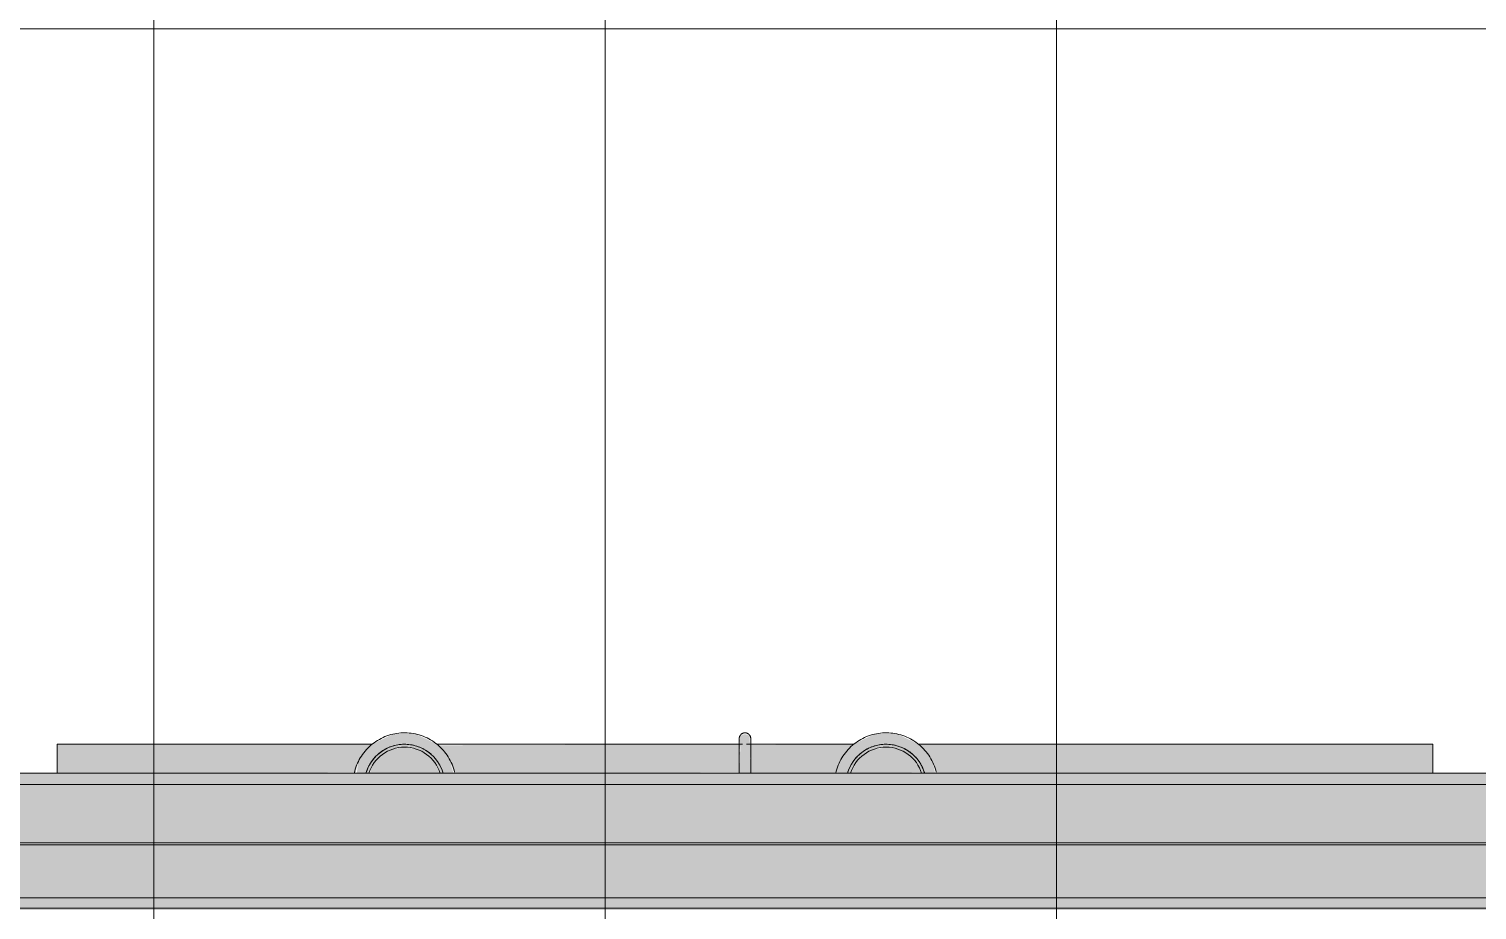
# Model space of a CAD drawing. Header units: inches. Extents: x 20426 to 92531, y -195 to 750.
# Drawn here: x 33708.1 to 33771.3, y 286.8 to 325.2 of the extents above; entities that cross this region are included whole.
import ezdxf

# ---------------------------------------------------------------- set-up
doc = ezdxf.new("R2010")
doc.units = ezdxf.units.IN
doc.header["$MEASUREMENT"] = 0
for name, color, linetype, lineweight in [('A-GLAZ-CWMG', 51, 'Continuous', 9), ('A-WALL-PATT', 111, 'Continuous', 13), ('Q-SPCQ', 91, 'Continuous', 9), ('S-BEAM', 12, 'Continuous', 9)]:
    doc.layers.add(name, color=color, linetype=linetype, lineweight=lineweight)

# ---------------------------------------------------------------- blocks, each defined once
blk = doc.blocks.new('Girt_Z - 8_D-V80-Elevation - North')
at = {"layer": 'S-BEAM'}
for points in [[(-22804.37, 292.25), (-22792.025, 292.25), (-22792.025, 292.732), (-25971.39, 292.732), (-25971.39, 292.25), (-22838.929, 292.25)], [(-25971.39, 289.883), (-22792.025, 289.883), (-22792.025, 292.25), (-25971.39, 292.25)], [(-24981.581, 289.695), (-22792.025, 289.72), (-22792.025, 289.883), (-25971.39, 289.883), (-25971.39, 289.695), (-24985.901, 289.695)], [(-24981.581, 289.62), (-22792.025, 289.658), (-22792.025, 289.695), (-25971.39, 289.658), (-25971.39, 289.62), (-24985.901, 289.62)], [(-24972.941, 287.301), (-22792.025, 287.301), (-22792.025, 289.62), (-25971.39, 289.62), (-25971.39, 287.301), (-24980.864, 287.301)], [(-22795.73, 286.852), (-22792.025, 286.852), (-22792.025, 287.301), (-25971.39, 287.301), (-25971.39, 286.852), (-22804.37, 286.852)], [(-24972.941, 286.768), (-22792.025, 286.768), (-22792.025, 286.852), (-25971.39, 286.852), (-25971.39, 286.768), (-24975.651, 286.768)]]:
    blk.add_hatch(color=256, dxfattribs=at).paths.add_polyline_path(points, flags=0)
for p, q in [((-25971.39, 292.732), (-22792.025, 292.732)), ((-25971.39, 292.25), (-22792.025, 292.25)), ((-25971.39, 289.695), (-22792.025, 289.695)), ((-25971.39, 289.62), (-22792.025, 289.62)), ((-25971.39, 287.301), (-22792.025, 287.301)), ((-25971.39, 286.852), (-22792.025, 286.852))]:
    blk.add_line(p, q, dxfattribs=at)
blk = doc.blocks.new('Basketball_Backstop-Performance_Sports_Systems-3103-Ceiling_Hung - 27_-0_ to 27_-11 7_8_-652462-Elevation - North')
at = {"layer": 'Q-SPCQ'}
for points in [[(-24928.676, 292.732), (-24928.472, 292.733), (-24928.655, 293.315), (-24929.209, 294.009), (-24930.111, 294.444), (-24931.112, 294.444), (-24932.015, 294.009), (-24932.639, 293.226), (-24932.692, 292.732), (-24932.289, 292.735), (-24932.019, 293.266), (-24931.701, 293.601), (-24931.356, 293.82), (-24930.869, 293.966), (-24930.612, 294), (-24929.986, 293.869), (-24929.56, 293.63), (-24929.292, 293.381), (-24929.017, 292.934), (-24928.921, 292.732), (-24928.737, 292.732)], [(-24911.29, 292.732), (-24911.02, 293.265), (-24910.759, 293.556), (-24910.356, 293.82), (-24909.863, 293.967), (-24909.41, 293.973), (-24908.962, 293.859), (-24908.592, 293.655), (-24908.342, 293.445), (-24908.042, 292.994), (-24907.921, 292.732), (-24907.472, 292.733), (-24907.584, 293.226), (-24908.209, 294.009), (-24909.111, 294.444), (-24910.112, 294.444), (-24911.015, 294.009), (-24911.639, 293.226), (-24911.737, 292.732), (-24911.302, 292.732)], [(-24932.174, 292.732), (-24932.156, 292.732), (-24932.019, 293.062), (-24931.761, 293.399), (-24931.424, 293.657), (-24931.032, 293.82), (-24930.612, 293.875), (-24930.191, 293.82), (-24929.743, 293.614), (-24929.463, 293.399), (-24929.204, 293.062), (-24929.049, 292.732), (-24928.933, 292.732), (-24929.096, 293.125), (-24929.374, 293.487), (-24929.743, 293.768), (-24930.159, 293.94), (-24930.612, 294), (-24931.065, 293.94), (-24931.487, 293.766), (-24931.849, 293.487), (-24932.127, 293.125), (-24932.29, 292.732)], [(-24911.156, 292.732), (-24911.019, 293.062), (-24910.761, 293.399), (-24910.424, 293.657), (-24910.032, 293.82), (-24909.612, 293.875), (-24909.191, 293.82), (-24908.799, 293.657), (-24908.463, 293.399), (-24908.143, 292.915), (-24908.049, 292.732), (-24907.933, 292.732), (-24908.143, 293.187), (-24908.374, 293.487), (-24908.737, 293.766), (-24909.159, 293.94), (-24909.612, 294), (-24910.065, 293.94), (-24910.487, 293.766), (-24910.849, 293.487), (-24911.127, 293.125), (-24911.29, 292.732), (-24911.174, 292.732)]]:
    blk.add_hatch(color=256, dxfattribs=at).paths.add_polyline_path(points, flags=0)
at = {"layer": 'Q-SPCQ', "flags": 128}
for points in [[(-24928.426, 292.785), (-24928.449, 292.872), (-24928.476, 292.958), (-24928.506, 293.043), (-24928.539, 293.126), (-24928.576, 293.208), (-24928.616, 293.289), (-24928.659, 293.368), (-24928.705, 293.445), (-24928.755, 293.52), (-24928.807, 293.594), (-24928.862, 293.665), (-24928.92, 293.734), (-24928.981, 293.8), (-24929.044, 293.864), (-24929.11, 293.925), (-24929.178, 293.984), (-24929.249, 294.04), (-24929.321, 294.093), (-24929.396, 294.143), (-24929.473, 294.19), (-24929.551, 294.234), (-24929.631, 294.275), (-24929.713, 294.313), (-24929.796, 294.347), (-24929.881, 294.378), (-24929.967, 294.406), (-24930.053, 294.43), (-24930.141, 294.45), (-24930.229, 294.467), (-24930.318, 294.481), (-24930.408, 294.491), (-24930.497, 294.497), (-24930.587, 294.5), (-24930.677, 294.499), (-24930.767, 294.495), (-24930.857, 294.487), (-24930.946, 294.475), (-24931.035, 294.46), (-24931.123, 294.441), (-24931.21, 294.419), (-24931.296, 294.393), (-24931.381, 294.364), (-24931.465, 294.332), (-24931.548, 294.296), (-24931.629, 294.257), (-24931.708, 294.215), (-24931.786, 294.169), (-24931.862, 294.121), (-24931.936, 294.069), (-24932.007, 294.015), (-24932.077, 293.957), (-24932.144, 293.898), (-24932.209, 293.835), (-24932.271, 293.77), (-24932.33, 293.702), (-24932.387, 293.632), (-24932.441, 293.56), (-24932.492, 293.486), (-24932.54, 293.41), (-24932.585, 293.332), (-24932.626, 293.252), (-24932.665, 293.171), (-24932.7, 293.088), (-24932.732, 293.004), (-24932.76, 292.918), (-24932.785, 292.832), (-24932.807, 292.745)], [(-24907.426, 292.785), (-24907.449, 292.872), (-24907.476, 292.958), (-24907.506, 293.043), (-24907.539, 293.126), (-24907.576, 293.208), (-24907.616, 293.289), (-24907.659, 293.368), (-24907.705, 293.445), (-24907.755, 293.52), (-24907.807, 293.594), (-24907.862, 293.665), (-24907.92, 293.734), (-24907.981, 293.8), (-24908.044, 293.864), (-24908.11, 293.925), (-24908.178, 293.984), (-24908.249, 294.04), (-24908.321, 294.093), (-24908.396, 294.143), (-24908.473, 294.19), (-24908.551, 294.234), (-24908.631, 294.275), (-24908.713, 294.313), (-24908.796, 294.347), (-24908.881, 294.378), (-24908.967, 294.406), (-24909.053, 294.43), (-24909.141, 294.45), (-24909.229, 294.467), (-24909.318, 294.481), (-24909.408, 294.491), (-24909.497, 294.497), (-24909.587, 294.5), (-24909.677, 294.499), (-24909.767, 294.495), (-24909.857, 294.487), (-24909.946, 294.475), (-24910.035, 294.46), (-24910.123, 294.441), (-24910.21, 294.419), (-24910.296, 294.393), (-24910.381, 294.364), (-24910.465, 294.332), (-24910.548, 294.296), (-24910.629, 294.257), (-24910.708, 294.215), (-24910.786, 294.169), (-24910.862, 294.121), (-24910.936, 294.069), (-24911.007, 294.015), (-24911.077, 293.957), (-24911.144, 293.898), (-24911.209, 293.835), (-24911.271, 293.77), (-24911.33, 293.702), (-24911.387, 293.632), (-24911.441, 293.56), (-24911.492, 293.486), (-24911.54, 293.41), (-24911.585, 293.332), (-24911.626, 293.252), (-24911.665, 293.171), (-24911.7, 293.088), (-24911.732, 293.004), (-24911.76, 292.918), (-24911.785, 292.832), (-24911.807, 292.745)], [(-24931.78, 293.553), (-24931.727, 293.599), (-24931.672, 293.642), (-24931.615, 293.684), (-24931.557, 293.723), (-24931.498, 293.759), (-24931.436, 293.793), (-24931.374, 293.825), (-24931.311, 293.854), (-24931.246, 293.881), (-24931.18, 293.905), (-24931.113, 293.927), (-24931.046, 293.945), (-24930.978, 293.961), (-24930.909, 293.975), (-24930.84, 293.985), (-24930.77, 293.993), (-24930.701, 293.998), (-24930.631, 294), (-24930.561, 293.999), (-24930.491, 293.996), (-24930.421, 293.99), (-24930.352, 293.981), (-24930.283, 293.969), (-24930.214, 293.954), (-24930.146, 293.937), (-24930.079, 293.917), (-24930.013, 293.894), (-24929.948, 293.869), (-24929.883, 293.841), (-24929.82, 293.811), (-24929.759, 293.778)], [(-24929.698, 293.743), (-24929.639, 293.705), (-24929.582, 293.665), (-24929.526, 293.623), (-24929.472, 293.578), (-24929.42, 293.531)], [(-24910.78, 293.553), (-24910.727, 293.599), (-24910.672, 293.642), (-24910.615, 293.684), (-24910.557, 293.723), (-24910.498, 293.759), (-24910.436, 293.793), (-24910.374, 293.825), (-24910.311, 293.854), (-24910.246, 293.881), (-24910.18, 293.905), (-24910.113, 293.927), (-24910.046, 293.945), (-24909.978, 293.961), (-24909.909, 293.975), (-24909.84, 293.985), (-24909.77, 293.993), (-24909.701, 293.998), (-24909.631, 294), (-24909.561, 293.999), (-24909.491, 293.996), (-24909.421, 293.99), (-24909.352, 293.981), (-24909.283, 293.969), (-24909.214, 293.954), (-24909.146, 293.937), (-24909.079, 293.917), (-24909.013, 293.894), (-24908.948, 293.869), (-24908.883, 293.841), (-24908.82, 293.811), (-24908.759, 293.778), (-24908.698, 293.743), (-24908.639, 293.705), (-24908.582, 293.665), (-24908.526, 293.623), (-24908.472, 293.578), (-24908.42, 293.531)], [(-24932.294, 292.734), (-24932.273, 292.8), (-24932.249, 292.866), (-24932.224, 292.931), (-24932.195, 292.995), (-24932.164, 293.058), (-24932.13, 293.12), (-24932.094, 293.18), (-24932.056, 293.238), (-24932.015, 293.295), (-24931.972, 293.35), (-24931.927, 293.404), (-24931.88, 293.456)], [(-24929.321, 293.432), (-24929.275, 293.38), (-24929.231, 293.325), (-24929.189, 293.269), (-24929.149, 293.211), (-24929.112, 293.152), (-24929.077, 293.091), (-24929.045, 293.029), (-24929.015, 292.966), (-24928.988, 292.902), (-24928.963, 292.836), (-24928.941, 292.77)], [(-24911.294, 292.734), (-24911.273, 292.8), (-24911.249, 292.866), (-24911.224, 292.931), (-24911.195, 292.995), (-24911.164, 293.058), (-24911.13, 293.12), (-24911.094, 293.18), (-24911.056, 293.238), (-24911.015, 293.295), (-24910.972, 293.35), (-24910.927, 293.404), (-24910.88, 293.456)], [(-24908.321, 293.432), (-24908.275, 293.38), (-24908.231, 293.325), (-24908.189, 293.269), (-24908.149, 293.211), (-24908.143, 293.202)], [(-24908.112, 293.152), (-24908.077, 293.091), (-24908.045, 293.029), (-24908.015, 292.966), (-24907.988, 292.902), (-24907.963, 292.836), (-24907.941, 292.77)]]:
    blk.add_lwpolyline(points, dxfattribs=at)
at = {"layer": 'Q-SPCQ'}
for centre, radius, start, end in [((-24930.612, 292.25), 1.75, 16.03624, 163.96376), ((-24930.612, 292.25), 1.625, 17.35418, 162.64582), ((-24909.612, 292.25), 1.75, 16.03624, 163.96376), ((-24909.612, 292.25), 1.625, 17.35418, 162.64582)]:
    blk.add_arc(centre, radius, start, end, dxfattribs=at)
blk = doc.blocks.new('Basketball_Backstop-Performance_Sports_Systems-3103-Ceiling_Hung - 27_-0_ to 27_-11 7_8_-V85-Elevation - North')
at = {"layer": 'Q-SPCQ'}
h = blk.add_hatch(color=256, dxfattribs=at)
h.paths.add_polyline_path([(-24915.966, 293.994), (-24916.015, 293.993), (-24915.988, 293.784)], flags=0)
h.paths.add_polyline_path([(-24915.969, 292.732), (-24915.765, 292.733), (-24915.765, 294.444), (-24915.971, 294.377), (-24915.988, 294.208), (-24916.015, 294.234), (-24915.966, 293.994), (-24916.003, 292.732), (-24915.982, 292.732)], flags=0)
blk.add_hatch(color=256, dxfattribs=at).paths.add_polyline_path([(-24915.765, 292.732), (-24915.528, 292.733), (-24915.544, 293.618), (-24915.56, 294.377), (-24915.765, 294.444), (-24915.765, 292.732)], flags=0)
h = blk.add_hatch(color=256, dxfattribs=at)
h.paths.add_polyline_path([(-24941.62, 292.732), (-24932.742, 292.774), (-24932.639, 293.226), (-24932.022, 294), (-24945.765, 294), (-24945.765, 292.732)], flags=0)
h.paths.add_polyline_path([(-24911.127, 292.732), (-24908.085, 292.774), (-24908.27, 293.149), (-24908.639, 293.535), (-24908.893, 293.696), (-24909.191, 293.82), (-24909.644, 293.871), (-24910.237, 293.735), (-24910.487, 293.609), (-24910.809, 293.336), (-24911.067, 292.947), (-24911.156, 292.732)], flags=0)
h.paths.add_polyline_path([(-24885.765, 292.732), (-24885.765, 294), (-24908.184, 293.978), (-24907.558, 293.109), (-24907.417, 292.732), (-24886.544, 292.732)], flags=0)
h.paths.add_polyline_path([(-24911.788, 292.732), (-24911.751, 292.733), (-24911.555, 293.332), (-24911.021, 294), (-24915.54, 293.967), (-24915.551, 293.766), (-24915.516, 292.732), (-24911.806, 292.732)], flags=0)
h.paths.add_polyline_path([(-24929.743, 292.732), (-24929.068, 292.734), (-24929.329, 293.224), (-24929.578, 293.487), (-24929.986, 293.735), (-24930.36, 293.842), (-24930.813, 293.848), (-24931.163, 293.766), (-24931.56, 293.553), (-24931.852, 293.28), (-24932.044, 293.003), (-24932.127, 292.732), (-24932.019, 292.732)], flags=0)
h.paths.add_polyline_path([(-24928.417, 292.732), (-24916.004, 292.774), (-24915.988, 293.643), (-24916.015, 294), (-24929.172, 293.957), (-24928.543, 293.043), (-24928.435, 292.732)], flags=0)
for p, q in [((-24932.013, 294), (-24945.765, 294)), ((-24945.765, 292.733), (-24945.765, 294)), ((-24915.876, 294), (-24929.202, 294)), ((-24911.021, 294), (-24915.705, 294)), ((-24885.765, 294), (-24908.204, 294)), ((-24885.765, 294), (-24885.765, 292.733))]:
    blk.add_line(p, q, dxfattribs=at)
at = {"layer": 'Q-SPCQ', "flags": 128}
for points in [[(-24916.015, 294.25), (-24916.015, 294.26), (-24916.014, 294.27), (-24916.013, 294.28), (-24916.012, 294.29), (-24916.01, 294.3), (-24916.008, 294.309), (-24916.005, 294.319), (-24916.003, 294.329), (-24915.999, 294.338), (-24915.995, 294.347), (-24915.991, 294.356), (-24915.987, 294.365), (-24915.982, 294.374), (-24915.977, 294.383), (-24915.972, 294.391), (-24915.966, 294.399), (-24915.96, 294.407), (-24915.953, 294.415), (-24915.946, 294.422), (-24915.939, 294.429), (-24915.932, 294.436), (-24915.925, 294.443), (-24915.917, 294.449), (-24915.909, 294.455), (-24915.9, 294.46), (-24915.892, 294.466), (-24915.883, 294.47), (-24915.874, 294.475), (-24915.865, 294.479), (-24915.856, 294.483), (-24915.846, 294.486), (-24915.837, 294.49), (-24915.827, 294.492), (-24915.818, 294.494), (-24915.808, 294.496), (-24915.798, 294.498), (-24915.788, 294.499), (-24915.778, 294.5), (-24915.768, 294.5), (-24915.765, 294.5)], [(-24916.015, 294.25), (-24916.015, 294.26), (-24916.014, 294.27), (-24916.013, 294.28), (-24916.012, 294.29), (-24916.01, 294.3), (-24916.008, 294.309), (-24916.005, 294.319), (-24916.003, 294.329), (-24915.999, 294.338), (-24915.995, 294.347), (-24915.991, 294.356), (-24915.987, 294.365), (-24915.982, 294.374), (-24915.977, 294.383), (-24915.972, 294.391), (-24915.966, 294.399), (-24915.96, 294.407), (-24915.953, 294.415), (-24915.946, 294.422), (-24915.939, 294.429), (-24915.932, 294.436), (-24915.925, 294.443), (-24915.917, 294.449), (-24915.909, 294.455), (-24915.9, 294.46), (-24915.892, 294.466), (-24915.883, 294.47), (-24915.874, 294.475), (-24915.865, 294.479), (-24915.856, 294.483), (-24915.846, 294.486), (-24915.837, 294.49), (-24915.827, 294.492), (-24915.818, 294.494), (-24915.808, 294.496), (-24915.798, 294.498), (-24915.788, 294.499), (-24915.778, 294.5), (-24915.768, 294.5), (-24915.765, 294.5)], [(-24915.765, 294.5), (-24915.755, 294.5), (-24915.745, 294.499), (-24915.735, 294.498), (-24915.725, 294.497), (-24915.716, 294.495), (-24915.706, 294.493), (-24915.696, 294.49), (-24915.687, 294.487), (-24915.677, 294.484), (-24915.668, 294.48), (-24915.659, 294.476), (-24915.65, 294.472), (-24915.641, 294.467), (-24915.632, 294.462), (-24915.624, 294.456), (-24915.616, 294.451), (-24915.608, 294.444), (-24915.6, 294.438), (-24915.593, 294.431), (-24915.586, 294.424), (-24915.579, 294.417), (-24915.573, 294.409), (-24915.566, 294.401), (-24915.56, 294.393), (-24915.555, 294.385), (-24915.55, 294.377), (-24915.545, 294.368), (-24915.54, 294.359), (-24915.536, 294.35), (-24915.532, 294.341), (-24915.529, 294.331), (-24915.526, 294.322), (-24915.523, 294.312), (-24915.521, 294.302), (-24915.519, 294.292), (-24915.517, 294.283), (-24915.516, 294.273), (-24915.516, 294.263), (-24915.515, 294.253), (-24915.515, 294.25)], [(-24915.765, 294.5), (-24915.755, 294.5), (-24915.745, 294.499), (-24915.735, 294.498), (-24915.725, 294.497), (-24915.716, 294.495), (-24915.706, 294.493), (-24915.696, 294.49), (-24915.687, 294.487), (-24915.677, 294.484), (-24915.668, 294.48), (-24915.659, 294.476), (-24915.65, 294.472), (-24915.641, 294.467), (-24915.632, 294.462), (-24915.624, 294.456), (-24915.616, 294.451), (-24915.608, 294.444), (-24915.6, 294.438), (-24915.593, 294.431), (-24915.586, 294.424), (-24915.579, 294.417), (-24915.573, 294.409), (-24915.566, 294.401), (-24915.56, 294.393)], [(-24915.555, 294.385), (-24915.55, 294.377), (-24915.545, 294.368), (-24915.54, 294.359), (-24915.536, 294.35), (-24915.532, 294.341), (-24915.529, 294.331), (-24915.526, 294.322), (-24915.523, 294.312), (-24915.521, 294.302), (-24915.519, 294.292), (-24915.517, 294.283), (-24915.516, 294.273), (-24915.516, 294.263), (-24915.515, 294.253), (-24915.515, 294.25)], [(-24916.015, 293.975), (-24916.015, 294.014), (-24916.015, 294.05), (-24916.015, 294.084), (-24916.015, 294.114), (-24916.015, 294.142), (-24916.015, 294.166), (-24916.015, 294.187), (-24916.015, 294.206), (-24916.015, 294.221), (-24916.015, 294.233), (-24916.015, 294.242), (-24916.015, 294.247), (-24916.015, 294.25)], [(-24916.015, 294.25), (-24916.015, 294.248), (-24916.015, 294.244), (-24916.015, 294.236), (-24916.015, 294.224), (-24916.015, 294.21), (-24916.015, 294.193), (-24916.015, 294.172), (-24916.015, 294.148), (-24916.015, 294.122), (-24916.015, 294.092), (-24916.015, 294.06), (-24916.015, 294.024), (-24916.015, 293.986), (-24916.015, 293.945), (-24916.015, 293.901), (-24916.015, 293.854), (-24916.015, 293.805), (-24916.015, 293.754), (-24916.015, 293.7), (-24916.015, 293.643), (-24916.015, 293.585), (-24916.015, 293.524), (-24916.015, 293.462), (-24916.015, 293.397), (-24916.015, 293.331), (-24916.015, 293.262), (-24916.015, 293.193), (-24916.015, 293.121), (-24916.015, 293.049), (-24916.015, 292.975), (-24916.015, 292.9), (-24916.015, 292.823), (-24916.015, 292.746)], [(-24916.015, 294.233), (-24916.015, 294.242), (-24916.015, 294.247), (-24916.015, 294.25)], [(-24916.015, 294.25), (-24916.015, 294.248), (-24916.015, 294.244), (-24916.015, 294.236)], [(-24916.015, 294.172), (-24916.015, 294.148), (-24916.015, 294.122), (-24916.015, 294.092), (-24916.015, 294.06), (-24916.015, 294.024), (-24916.015, 293.986)], [(-24916.015, 294.014), (-24916.015, 294.05), (-24916.015, 294.084), (-24916.015, 294.114), (-24916.015, 294.142), (-24916.015, 294.166)], [(-24915.515, 292.732), (-24915.515, 292.803), (-24915.515, 292.879), (-24915.515, 292.955), (-24915.515, 293.029), (-24915.515, 293.102), (-24915.515, 293.174), (-24915.515, 293.244), (-24915.515, 293.312), (-24915.515, 293.379), (-24915.515, 293.444), (-24915.515, 293.508), (-24915.515, 293.569), (-24915.515, 293.628), (-24915.515, 293.685), (-24915.515, 293.739), (-24915.515, 293.791), (-24915.515, 293.841), (-24915.515, 293.888), (-24915.515, 293.933), (-24915.515, 293.975), (-24915.515, 294.014), (-24915.515, 294.05), (-24915.515, 294.084), (-24915.515, 294.114), (-24915.515, 294.142), (-24915.515, 294.166), (-24915.515, 294.187), (-24915.515, 294.206), (-24915.515, 294.221), (-24915.515, 294.233), (-24915.515, 294.242), (-24915.515, 294.247), (-24915.515, 294.25)], [(-24915.515, 294.25), (-24915.515, 294.248), (-24915.515, 294.244), (-24915.515, 294.236), (-24915.515, 294.224), (-24915.515, 294.21), (-24915.515, 294.193), (-24915.515, 294.172), (-24915.515, 294.148), (-24915.515, 294.122), (-24915.515, 294.092), (-24915.515, 294.06), (-24915.515, 294.024), (-24915.515, 293.986)], [(-24915.515, 294.233), (-24915.515, 294.242), (-24915.515, 294.247), (-24915.515, 294.25)], [(-24915.515, 294.25), (-24915.515, 294.248), (-24915.515, 294.244), (-24915.515, 294.236)], [(-24915.515, 294.172), (-24915.515, 294.148), (-24915.515, 294.122), (-24915.515, 294.092), (-24915.515, 294.06), (-24915.515, 294.024), (-24915.515, 293.986)], [(-24915.515, 294.014), (-24915.515, 294.05), (-24915.515, 294.084), (-24915.515, 294.114), (-24915.515, 294.142), (-24915.515, 294.166)]]:
    blk.add_lwpolyline(points, dxfattribs=at)
blk = doc.blocks.new('Rectangular Mullion - Profile_Polycarbonate_Upper and left-839480-Elevation - North')
at = {"layer": 'A-GLAZ-CWMG'}
blk.add_line((-25103.39, 325.204), (-24831.89, 325.204), dxfattribs=at)

msp = doc.modelspace()

# ---------------------------------------------------------------- hatches: boundary and pattern name
at = {"layer": 'A-WALL-PATT', "lineweight": 9}
h = msp.add_hatch(dxfattribs=at)
h.set_pattern_fill('FP_31', color=256, style=0, pattern_type=2)
h.set_pattern_definition([(90, (-84652.361, 0), (-19.685, 1e-15), [])])
h.paths.add_polyline_path([(32660.684, 0.062), (32661.472, 0.062), (32661.472, 1.456), (32959.969, 1.456), (32959.969, 0.062), (32960.757, 0.062), (32960.757, 243.744), (32963.591, 243.744), (32963.591, 242.956), (33832.341, 242.956), (33832.341, 243.744), (33835.175, 243.744), (33835.175, 0.062), (33835.963, 0.062), (33835.963, 1.456), (34117.969, 1.456), (34117.969, 0.062), (34118.757, 0.062), (34118.757, 243.744), (34121.591, 243.744), (34121.591, 242.956), (35279.841, 242.956), (35279.841, 243.744), (35282.675, 243.744), (35282.675, 0.062), (35283.463, 0.062), (35283.463, 1.456), (35565.469, 1.456), (35565.469, 0.062), (35566.257, 0.062), (35566.257, 243.744), (35569.091, 243.744), (35569.091, 242.956), (35867.437, 242.956), (35867.437, 388.457), (32661.472, 388.457), (32661.472, 391.229), (32660.684, 391.229), (32660.684, 2.253)], flags=0)

# ---------------------------------------------------------------- block references
at = {"layer": 'A-GLAZ-CWMG'}
msp.add_blockref('Rectangular Mullion - Profile_Polycarbonate_Upper and left-839480-Elevation - North', (58655.106, 0), dxfattribs=at)
at = {"layer": 'Q-SPCQ'}
for name in ['Basketball_Backstop-Performance_Sports_Systems-3103-Ceiling_Hung - 27_-0_ to 27_-11 7_8_-652462-Elevation - North', 'Basketball_Backstop-Performance_Sports_Systems-3103-Ceiling_Hung - 27_-0_ to 27_-11 7_8_-V85-Elevation - North']:
    msp.add_blockref(name, (58655.106, 0), dxfattribs=at)
at = {"layer": 'S-BEAM'}
msp.add_blockref('Girt_Z - 8_D-V80-Elevation - North', (58655.106, 0), dxfattribs=at)

doc.saveas('drawing.dxf')
